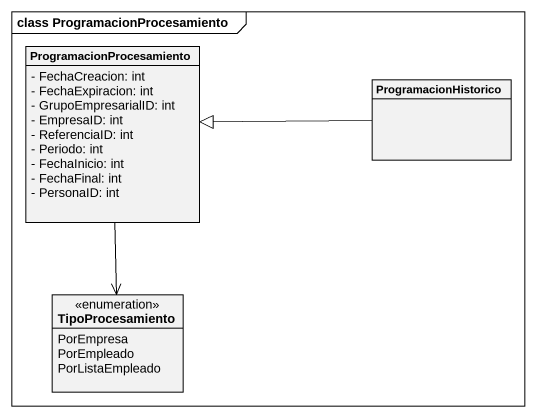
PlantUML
@startuml
mainframe class ProgramacionProcesamiento
hide circle
hide empty members
skinparam classAttributeIconSize 0
class ProgramacionProcesamiento {
  - FechaCreacion: int
  - FechaExpiracion: int
  - GrupoEmpresarialID: int
  - EmpresaID: int
  - ReferenciaID: int
  - Periodo: int
  - FechaInicio: int
  - FechaFinal: int
  - PersonaID: int
}
class ProgramacionHistorico
enum TipoProcesamiento {
  PorEmpresa
  PorEmpleado
  PorListaEmpleado
}
ProgramacionProcesamiento --> TipoProcesamiento
ProgramacionHistorico -left-|> ProgramacionProcesamiento
@enduml
